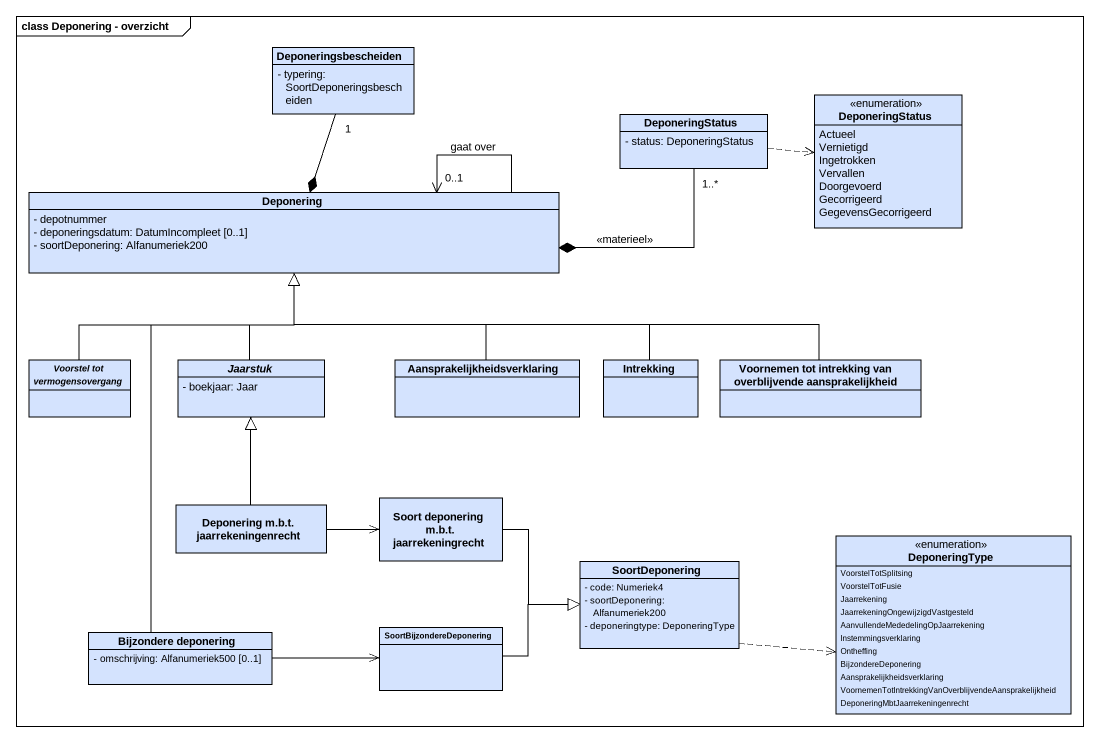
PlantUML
@startuml
mainframe class Deponering - overzicht
hide circle
hide empty members
skinparam classAttributeIconSize 0
class Deponeringsbescheiden #D4E3FE {
  - typering: SoortDeponeringsbescheiden
}
class DeponeringStatus #D4E3FE {
  - status: DeponeringStatus
}
enum "DeponeringStatus" as DeponeringStatus_2 #D4E3FE {
  Actueel
  Vernietigd
  Ingetrokken
  Vervallen
  Doorgevoerd
  Gecorrigeerd
  GegevensGecorrigeerd
}
class Deponering #D4E3FE {
  - depotnummer
  - deponeringsdatum: DatumIncompleet [0..1]
  - soortDeponering: Alfanumeriek200
}
abstract class "Voorstel tot vermogensovergang" as Voorstel_tot #D4E3FE
abstract class Jaarstuk #D4E3FE {
  - boekjaar: Jaar
}
class Aansprakelijkheidsverklaring #D4E3FE
class Intrekking #D4E3FE
class "Voornemen tot intrekking van overblijvende aansprakelijkheid" as Voornemen_tot_intrekking #D4E3FE
class "Deponering m.b.t. jaarrekeningenrecht" as Deponering_m_b_t #D4E3FE
class "Soort deponering m.b.t. jaarrekeningrecht" as Soort_deponering_m_b_t #D4E3FE
enum DeponeringType #D4E3FE {
  VoorstelTotSplitsing
  VoorstelTotFusie
  Jaarrekening
  JaarrekeningOngewijzigdVastgesteld
  AanvullendeMededelingOpJaarrekening
  Instemmingsverklaring
  Ontheffing
  BijzondereDeponering
  Aansprakelijkheidsverklaring
  VoornemenTotIntrekkingVanOverblijvendeAansprakelijkheid
  DeponeringMbtJaarrekeningenrecht
}
class SoortDeponering #D4E3FE {
  - code: Numeriek4
  - soortDeponering: Alfanumeriek200
  - deponeringtype: DeponeringType
}
class "Bijzondere deponering" as Bijzondere_deponering #D4E3FE {
  - omschrijving: Alfanumeriek500 [0..1]
}
class SoortBijzondereDeponering #D4E3FE
Deponeringsbescheiden "1" --* Deponering
DeponeringStatus .right.> DeponeringStatus_2
DeponeringStatus "1..*" -left-* Deponering : <<materieel>>
Deponering --> "0..1" Deponering : gaat over
Voorstel_tot -up-|> Deponering
Jaarstuk -up-|> Deponering
Aansprakelijkheidsverklaring -up-|> Deponering
Intrekking -left-|> Deponering
Voornemen_tot_intrekking -left-|> Deponering
Deponering_m_b_t -up-|> Jaarstuk
Deponering_m_b_t -right-> Soort_deponering_m_b_t
Soort_deponering_m_b_t -right-|> SoortDeponering
SoortDeponering .right.> DeponeringType
Bijzondere_deponering -up-|> Deponering
Bijzondere_deponering -right-> SoortBijzondereDeponering
SoortBijzondereDeponering -right-|> SoortDeponering
@enduml
